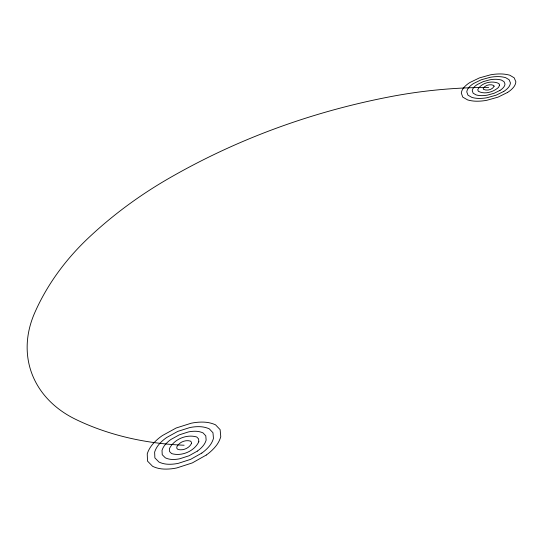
<?xml version="1.0" encoding="UTF-8"?>
<svg xmlns="http://www.w3.org/2000/svg" width="543" height="543" viewBox="0 0 543 543"><rect width="100%" height="100%" fill="white"/><g stroke="black" fill="none" stroke-linecap="round" stroke-linejoin="round"><path stroke-width="0.81" d="M184.118 445.226A245.585 180.643 -10.3 0 1 75.66 419.345A124.815 95.792 -16.7 0 1 34.677 312.904A269.735 219.067 -7.8 0 1 88.482 237.882A467.571 406.87 8.7 0 1 168.086 178.83A1019.068 826.704 50.8 0 1 390.743 96.62A464.815 380.141 14.1 0 1 488.646 87.409M499.546 85.142L498.549 87.403C493.343 92.005 484.763 94.767 478.342 91.285L477.725 89.683C481.193 82.672 492.168 80.174 498.902 83.554L499.546 85.142M494.096 86.276C492.386 89.805 486.881 91.054 483.501 89.344L483.189 88.55C484.913 85.034 490.417 83.785 493.777 85.482L494.096 86.276M198.806 441.792C194.292 451.314 181.627 456.609 171.602 453.588L169.552 451.538L169.396 448.674C174.045 439.165 186.717 433.918 196.79 437.006L198.595 438.954L198.806 441.792M191.469 443.509C189.202 448.253 182.889 450.9 177.88 449.4L176.848 448.375L176.767 446.95C179.075 442.178 185.434 439.552 190.471 441.106L191.367 442.083L191.469 443.509M206.292 455.034L192.29 462.928L176.821 467.93A44.757 37.087 -20.2 0 1 163.83 469.064A28.901 24.116 -21.3 0 1 152.583 466.301L147.506 461.088L147.241 453.86A29.2 24.632 -21.8 0 1 152.861 443.998A45.972 39.184 -21.4 0 1 162.343 435.595L176.17 427.993L191.19 423.228A45.775 39.076 -20.2 0 1 203.788 422.115A30.713 26.03 -19.1 0 1 215.551 424.836L220.119 429.635L220.763 436.647A28.596 23.953 -18.7 0 1 215.598 446.461A44.574 36.985 -19.2 0 1 206.292 455.034M197.374 451.09L188.991 455.787L179.774 458.76A26.967 22.473 -20.2 0 1 172.022 459.439A17.335 14.512 -20.9 0 1 165.296 457.803L162.228 454.708L162.018 450.398A17.444 14.695 -21.1 0 1 165.343 444.486A27.401 23.227 -20.9 0 1 171.011 439.423L179.326 434.828L188.387 431.943A27.333 23.186 -20.2 0 1 195.996 431.271A18.414 15.557 -19.5 0 1 203.075 432.934L205.79 435.839L206.136 440.074A17.227 14.451 -19.3 0 1 202.98 445.966A26.899 22.433 -19.6 0 1 197.374 451.09M201.826 453.059L190.634 459.351L178.301 463.335A35.879 29.817 -20.2 0 1 167.943 464.238A23.118 19.317 -21.1 0 1 158.956 462.039L154.877 457.892L154.633 452.129A23.308 19.65 -21.5 0 1 159.099 444.242A36.659 31.155 -21.1 0 1 166.667 437.509L177.744 431.4L189.792 427.572A36.53 31.087 -20.2 0 1 199.905 426.683A24.564 20.783 -19.3 0 1 209.326 428.875L212.965 432.73L213.453 438.357A22.921 19.215 -19 0 1 209.286 446.21A35.763 29.75 -19.4 0 1 201.826 453.059M503.802 91.4L496.132 95.174L487.193 97.686A27.476 17.362 1.6 0 1 479.272 98.426A17.648 11.22 1.7 0 1 471.887 97.407L467.985 95.181L466.79 91.957A17.776 11.355 2 0 1 468.908 87.43A27.998 17.912 2.4 0 1 473.659 83.466L481.281 79.773L490.071 77.337A27.978 17.844 2.5 0 1 497.843 76.604A18.862 11.966 2.4 0 1 505.601 77.629L509.096 79.719L510.42 82.882A17.62 11.118 2.1 0 1 508.472 87.389A27.455 17.301 1.8 0 1 503.802 91.4M507.617 92.405L498.026 97.136L486.827 100.285A34.27 21.632 1.5 0 1 476.903 101.215A22.046 14.023 1.6 0 1 467.659 99.932L462.785 97.136L461.306 93.097A22.249 14.233 2 0 1 463.98 87.437A35.085 22.494 2.5 0 1 469.939 82.488L479.462 77.887L490.424 74.846A35.057 22.385 2.7 0 1 500.117 73.936A23.6 14.966 2.5 0 1 509.796 75.206L514.173 77.812L515.85 81.755A22.005 13.867 2.1 0 1 513.447 87.382A34.243 21.537 1.7 0 1 507.617 92.405M499.994 90.396L494.252 93.22L487.56 95.093A20.648 13.066 1.7 0 1 481.634 95.656A13.249 8.416 1.8 0 1 476.102 94.896L473.17 93.233L472.261 90.817A13.317 8.498 2 0 1 473.835 87.43A20.946 13.371 2.3 0 1 477.392 84.45L483.114 81.674L489.718 79.835A20.933 13.337 2.4 0 1 495.562 79.285A14.132 8.966 2.3 0 1 501.386 80.059L504.006 81.64L504.983 84.016A13.229 8.362 2.1 0 1 503.51 87.396A20.641 13.032 1.8 0 1 499.994 90.396"/></g></svg>
